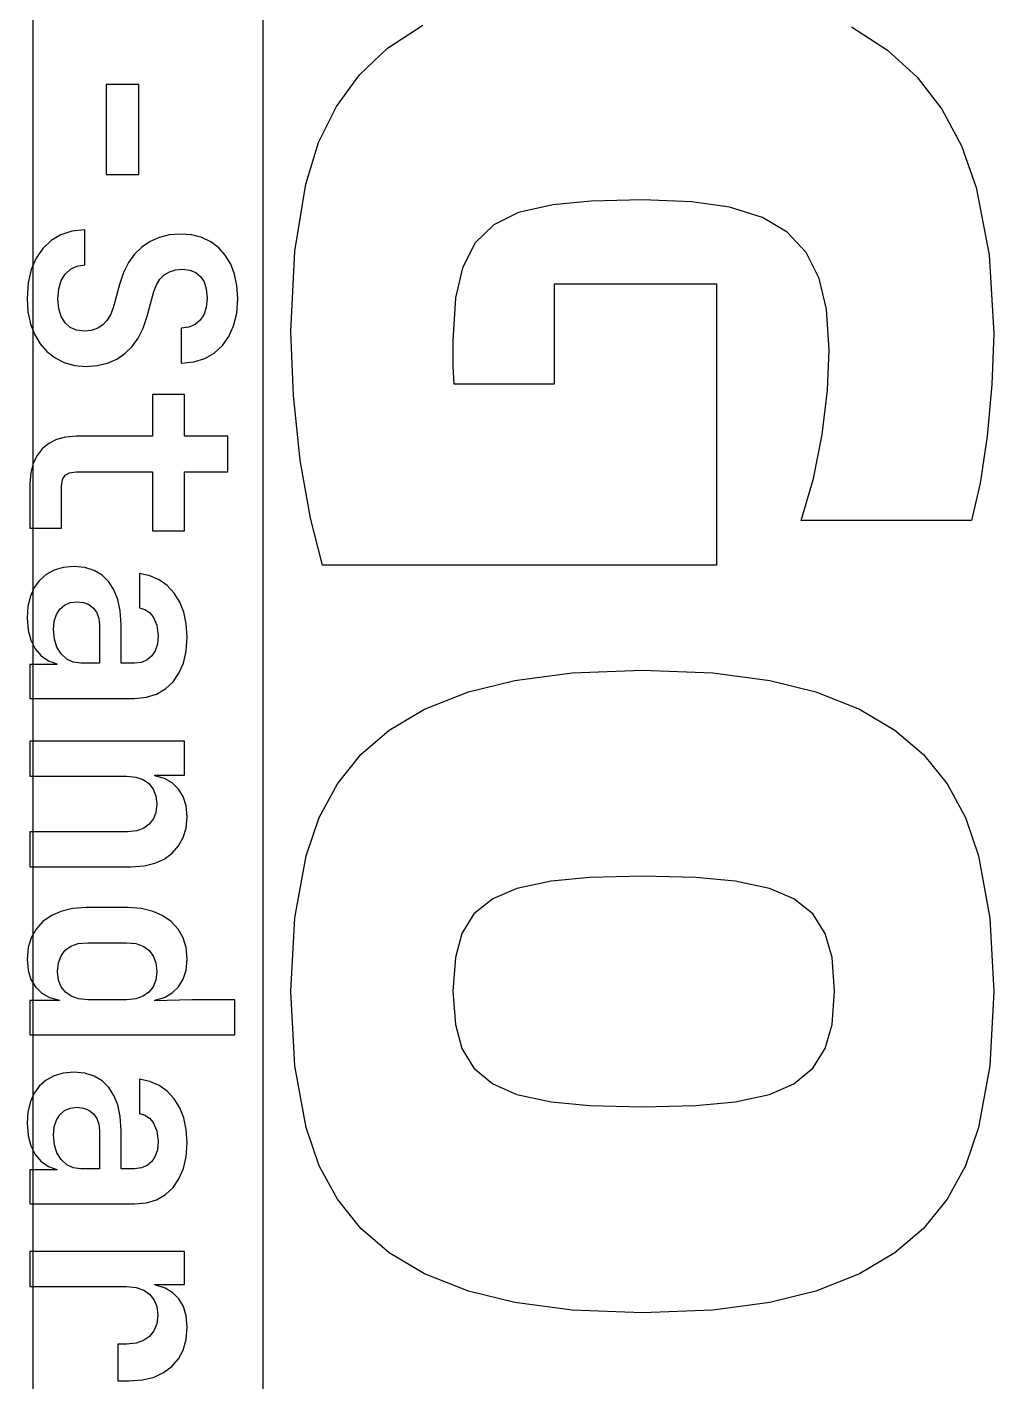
# Model space of a CAD drawing. Extents: x 100 to 191, y -173 to -30.
# Drawn here: x 135.12 to 139.94, y -92.65 to -85.9 of the extents above; entities that cross this region are included whole.
import ezdxf

# ---------------------------------------------------------------- set-up
doc = ezdxf.new("R2010")
doc.units = 0
doc.layers.add('BLACK', color=7, linetype='CONTINUOUS')

msp = doc.modelspace()

# ---------------------------------------------------------------- linework, layer by layer
at = {"layer": 'BLACK', "linetype": 'Continuous'}
for p, q in [((135.1495, -55.16557), (135.1495, -96.86557)), ((136.294784, -75.024927), (136.294784, -93.565847)), ((136.916042, -86.009494), (137.092272, -85.895609)), ((139.226787, -85.902802), (139.405838, -86.018947)), ((136.775446, -86.14278), (136.916042, -86.009494)), ((139.405838, -86.018947), (139.553494, -86.154748)), ((136.661321, -86.299862), (136.775446, -86.14278)), ((135.677329, -86.191292), (135.51503, -86.191292)), ((135.51503, -86.191292), (135.51503, -86.638989)), ((135.677329, -86.638989), (135.677329, -86.191292)), ((139.553494, -86.154748), (139.676272, -86.313806)), ((136.572189, -86.480193), (136.661321, -86.299862)), ((139.676272, -86.313806), (139.774365, -86.495875)), ((136.508305, -86.687319), (136.572189, -86.480193)), ((139.774365, -86.495875), (139.847777, -86.704203)), ((135.51503, -86.638989), (135.677329, -86.638989)), ((136.454259, -87.020734), (136.508305, -86.687319)), ((139.847777, -86.704203), (139.913104, -87.039187)), ((137.568422, -86.828235), (137.445862, -86.88885)), ((137.738434, -86.789046), (137.568422, -86.828235)), ((137.93089, -86.771362), (137.738434, -86.789046)), ((138.186162, -86.764683), (137.93089, -86.771362)), ((138.432143, -86.774735), (138.186162, -86.764683)), ((138.61893, -86.801442), (138.432143, -86.774735)), ((138.783799, -86.852985), (138.61893, -86.801442)), ((137.445862, -86.88885), (137.352192, -86.979099)), ((138.906587, -86.92625), (138.783799, -86.852985)), ((135.288269, -86.939108), (135.240085, -86.967871)), ((135.343884, -86.921134), (135.288269, -86.939108)), ((135.408723, -86.914373), (135.343884, -86.921134)), ((135.408723, -87.089251), (135.408723, -86.914373)), ((135.778272, -86.952036), (135.7328, -86.972225)), ((135.828481, -86.939652), (135.778272, -86.952036)), ((135.884386, -86.935378), (135.828481, -86.939652)), ((135.941089, -86.939957), (135.884386, -86.935378)), ((135.99105, -86.953135), (135.941089, -86.939957)), ((136.03545, -86.974518), (135.99105, -86.953135)), ((139.001304, -87.027116), (138.906587, -86.92625)), ((135.198125, -87.008101), (135.165423, -87.055978)), ((135.240085, -86.967871), (135.198125, -87.008101)), ((135.691312, -87.000407), (135.655495, -87.035224)), ((135.7328, -86.972225), (135.691312, -87.000407)), ((136.074833, -87.004064), (136.03545, -86.974518)), ((136.107817, -87.040854), (136.074833, -87.004064)), ((136.434788, -87.420994), (136.454259, -87.020734)), ((137.352192, -86.979099), (137.28857, -87.103418)), ((139.066444, -87.156632), (139.001304, -87.027116)), ((135.165423, -87.055978), (135.141257, -87.112311)), ((135.336671, -87.109589), (135.368961, -87.094532)), ((135.368961, -87.094532), (135.408723, -87.089251)), ((135.625141, -87.077054), (135.600153, -87.126829)), ((135.655495, -87.035224), (135.625141, -87.077054)), ((136.134796, -87.08577), (136.107817, -87.040854)), ((136.153735, -87.134972), (136.134796, -87.08577)), ((139.913104, -87.039187), (139.936254, -87.42997)), ((135.141257, -87.112311), (135.125951, -87.178694)), ((135.291013, -87.166848), (135.310049, -87.13468)), ((135.310049, -87.13468), (135.336671, -87.109589)), ((135.600153, -87.126829), (135.580792, -87.185788)), ((135.764671, -87.187562), (135.782176, -87.160196)), ((135.782176, -87.160196), (135.803908, -87.138893)), ((135.803908, -87.138893), (135.829954, -87.123201)), ((135.829954, -87.123201), (135.859722, -87.113599)), ((135.859722, -87.113599), (135.894156, -87.110255)), ((135.894156, -87.110255), (135.930757, -87.114646)), ((135.930757, -87.114646), (135.960293, -87.127042)), ((135.960293, -87.127042), (135.984404, -87.147319)), ((135.984404, -87.147319), (136.001835, -87.173926)), ((136.165614, -87.191222), (136.153735, -87.134972)), ((137.28857, -87.103418), (137.254815, -87.253647)), ((139.102111, -87.308655), (139.066444, -87.156632)), ((135.125951, -87.178694), (135.120517, -87.257106)), ((135.27439, -87.258511), (135.278815, -87.207393)), ((135.278815, -87.207393), (135.291013, -87.166848)), ((135.580792, -87.185788), (135.548613, -87.303329)), ((135.717874, -87.343874), (135.751457, -87.22218)), ((135.751457, -87.22218), (135.764671, -87.187562)), ((136.001835, -87.173926), (136.01311, -87.208803)), ((136.01311, -87.208803), (136.017254, -87.254359)), ((136.169784, -87.255763), (136.165614, -87.191222)), ((137.747838, -87.681082), (137.747838, -87.183987)), ((137.747838, -87.183987), (138.554816, -87.183987)), ((138.554816, -87.183987), (138.554816, -88.583804)), ((135.120517, -87.257106), (135.124811, -87.323479)), ((135.278752, -87.307783), (135.27439, -87.258511)), ((136.017254, -87.254359), (136.012978, -87.300737)), ((136.164461, -87.329799), (136.169784, -87.255763)), ((137.254815, -87.253647), (137.241766, -87.466515)), ((135.124811, -87.323479), (135.137113, -87.382083)), ((135.290729, -87.34643), (135.278752, -87.307783)), ((135.309377, -87.376724), (135.290729, -87.34643)), ((135.517695, -87.366037), (135.495429, -87.388631)), ((135.535425, -87.337933), (135.517695, -87.366037)), ((135.548613, -87.303329), (135.535425, -87.337933)), ((135.698472, -87.403607), (135.717874, -87.343874)), ((135.982999, -87.364818), (135.957809, -87.386275)), ((136.00126, -87.3368), (135.982999, -87.364818)), ((136.012978, -87.300737), (136.00126, -87.3368)), ((136.149461, -87.392424), (136.164461, -87.329799)), ((139.115598, -87.514387), (139.102111, -87.308655)), ((135.137113, -87.382083), (135.156848, -87.43406)), ((135.156848, -87.43406), (135.184909, -87.481735)), ((135.335311, -87.400213), (135.309377, -87.376724)), ((135.366902, -87.414408), (135.335311, -87.400213)), ((135.405914, -87.419406), (135.366902, -87.414408)), ((135.439333, -87.415885), (135.405914, -87.419406)), ((135.468883, -87.405646), (135.439333, -87.415885)), ((135.495429, -87.388631), (135.468883, -87.405646)), ((135.673557, -87.453694), (135.698472, -87.403607)), ((135.926919, -87.399379), (135.888599, -87.404019)), ((135.888599, -87.404019), (135.888599, -87.578896)), ((135.957809, -87.386275), (135.926919, -87.399379)), ((136.125734, -87.44556), (136.149461, -87.392424)), ((136.44697, -87.739853), (136.434788, -87.420994)), ((139.936254, -87.42997), (139.926423, -87.684929)), ((135.184909, -87.481735), (135.219067, -87.520821)), ((135.608025, -87.529926), (135.64343, -87.495463)), ((135.64343, -87.495463), (135.673557, -87.453694)), ((136.05255, -87.528452), (136.093519, -87.490725)), ((136.093519, -87.490725), (136.125734, -87.44556)), ((137.241766, -87.466515), (137.241766, -87.595811)), ((135.219067, -87.520821), (135.259674, -87.552274)), ((135.259674, -87.552274), (135.305603, -87.575364)), ((135.521352, -87.577655), (135.566971, -87.557659)), ((135.566971, -87.557659), (135.608025, -87.529926)), ((135.951506, -87.572488), (136.005599, -87.555526)), ((136.005599, -87.555526), (136.05255, -87.528452)), ((139.107259, -87.713075), (139.115598, -87.514387)), ((135.305603, -87.575364), (135.356301, -87.589436)), ((135.356301, -87.589436), (135.412875, -87.594284)), ((135.412875, -87.594284), (135.470338, -87.589999)), ((135.470338, -87.589999), (135.521352, -87.577655)), ((135.888599, -87.578896), (135.951506, -87.572488)), ((137.241766, -87.595811), (137.246682, -87.681082)), ((137.246682, -87.681082), (137.747838, -87.681082)), ((139.926423, -87.684929), (139.90206, -87.942453)), ((135.903987, -87.733991), (135.7459, -87.733991)), ((135.7459, -87.733991), (135.7459, -87.942452)), ((135.903987, -87.942452), (135.903987, -87.733991)), ((136.481377, -88.061277), (136.44697, -87.739853)), ((139.080976, -87.933049), (139.107259, -87.713075)), ((135.266853, -87.958862), (135.228601, -87.978163)), ((135.311924, -87.946742), (135.266853, -87.958862)), ((135.365309, -87.942452), (135.311924, -87.946742)), ((135.7459, -87.942452), (135.365309, -87.942452)), ((136.120813, -87.942452), (135.903987, -87.942452)), ((136.120813, -88.118734), (136.120813, -87.942452)), ((139.037357, -88.152643), (139.080976, -87.933049)), ((139.90206, -87.942453), (139.867866, -88.175399)), ((135.169947, -88.03751), (135.150837, -88.076397)), ((135.196049, -88.004673), (135.169947, -88.03751)), ((135.228601, -87.978163), (135.196049, -88.004673)), ((135.150837, -88.076397), (135.138782, -88.122528)), ((136.532668, -88.350644), (136.481377, -88.061277)), ((135.138782, -88.122528), (135.1345, -88.177475)), ((135.1345, -88.177475), (135.1345, -88.399919)), ((135.292586, -88.190114), (135.297516, -88.157783)), ((135.297516, -88.157783), (135.310655, -88.136689)), ((135.310655, -88.136689), (135.332131, -88.123656)), ((135.332131, -88.123656), (135.365309, -88.118734)), ((135.365309, -88.118734), (135.7459, -88.118734)), ((135.7459, -88.118734), (135.7459, -88.413902)), ((135.903987, -88.413902), (135.903987, -88.118734)), ((135.903987, -88.118734), (136.120813, -88.118734)), ((138.976684, -88.361757), (139.037357, -88.152643)), ((139.867866, -88.175399), (139.823841, -88.361757)), ((135.292586, -88.399919), (135.292586, -88.190114)), ((136.591226, -88.583804), (136.532668, -88.350644)), ((139.823841, -88.361757), (138.976684, -88.361757)), ((135.1345, -88.399919), (135.292586, -88.399919)), ((135.7459, -88.413902), (135.903987, -88.413902)), ((135.216039, -88.630418), (135.182737, -88.659915)), ((135.254696, -88.609218), (135.216039, -88.630418)), ((135.299765, -88.596041), (135.254696, -88.609218)), ((135.35273, -88.591405), (135.299765, -88.596041)), ((135.408235, -88.596571), (135.35273, -88.591405)), ((135.4548, -88.6112), (135.408235, -88.596571)), ((135.494193, -88.634728), (135.4548, -88.6112)), ((135.527608, -88.667609), (135.494193, -88.634728)), ((135.732663, -88.637469), (135.680138, -88.626393)), ((135.680138, -88.626393), (135.680138, -88.797058)), ((135.778374, -88.657327), (135.732663, -88.637469)), ((138.554816, -88.583804), (136.591226, -88.583804)), ((135.156451, -88.695738), (135.137102, -88.73804)), ((135.182737, -88.659915), (135.156451, -88.695738)), ((135.553185, -88.706908), (135.527608, -88.667609)), ((135.572389, -88.754436), (135.553185, -88.706908)), ((135.818446, -88.686), (135.778374, -88.657327)), ((135.853612, -88.724273), (135.818446, -88.686)), ((135.137102, -88.73804), (135.124864, -88.788073)), ((135.283488, -88.803347), (135.306715, -88.782968)), ((135.306715, -88.782968), (135.334885, -88.770627)), ((135.334885, -88.770627), (135.369522, -88.766283)), ((135.369522, -88.766283), (135.401729, -88.770058)), ((135.401729, -88.770058), (135.428355, -88.780803)), ((135.428355, -88.780803), (135.450672, -88.798462)), ((135.584728, -88.811815), (135.572389, -88.754436)), ((135.880919, -88.768231), (135.853612, -88.724273)), ((135.90097, -88.818494), (135.880919, -88.768231)), ((135.124864, -88.788073), (135.120517, -88.847433)), ((135.120517, -88.847433), (135.125095, -88.904769)), ((135.255918, -88.862942), (135.266636, -88.829747)), ((135.266636, -88.829747), (135.283488, -88.803347)), ((135.450672, -88.798462), (135.467423, -88.821594)), ((135.467423, -88.821594), (135.477776, -88.849595)), ((135.477776, -88.849595), (135.481446, -88.883825)), ((135.589158, -88.881016), (135.584728, -88.811815)), ((135.680138, -88.797058), (135.707038, -88.805161)), ((135.707038, -88.805161), (135.729607, -88.819853)), ((135.729607, -88.819853), (135.748648, -88.841815)), ((135.748648, -88.841815), (135.767182, -88.883089)), ((135.913549, -88.876159), (135.90097, -88.818494)), ((135.125095, -88.904769), (135.125342, -88.907862)), ((135.125342, -88.907862), (135.138904, -88.958321)), ((135.252041, -88.904769), (135.255918, -88.862942)), ((135.256578, -88.952926), (135.252041, -88.904769)), ((135.481446, -88.883825), (135.481446, -89.072686)), ((135.589158, -89.072686), (135.589158, -88.881016)), ((135.767182, -88.883089), (135.773866, -88.936948)), ((135.917969, -88.942565), (135.913549, -88.876159)), ((135.138904, -88.958321), (135.160389, -89.000634)), ((135.269345, -88.992701), (135.256578, -88.952926)), ((135.769997, -88.977806), (135.759276, -89.010328)), ((135.773866, -88.936948), (135.769997, -88.977806)), ((135.913038, -89.012485), (135.917969, -88.942565)), ((135.160389, -89.000634), (135.190573, -89.036386)), ((135.190573, -89.036386), (135.226343, -89.06098)), ((135.289777, -89.025791), (135.269345, -88.992701)), ((135.317693, -89.052006), (135.289777, -89.025791)), ((135.349849, -89.067399), (135.317693, -89.052006)), ((135.742359, -89.036294), (135.719184, -89.056193)), ((135.759276, -89.010328), (135.742359, -89.036294)), ((135.899132, -89.071747), (135.913038, -89.012485)), ((135.268833, -89.078242), (135.1345, -89.078242)), ((135.1345, -89.078242), (135.1345, -89.247564)), ((135.226343, -89.06098), (135.268833, -89.075494)), ((135.268833, -89.075494), (135.268833, -89.078242)), ((135.387718, -89.072686), (135.349849, -89.067399)), ((135.481446, -89.072686), (135.387718, -89.072686)), ((135.65492, -89.072686), (135.589158, -89.072686)), ((135.690589, -89.068366), (135.65492, -89.072686)), ((135.719184, -89.056193), (135.690589, -89.068366)), ((135.847322, -89.165009), (135.877143, -89.122118)), ((135.877143, -89.122118), (135.899132, -89.071747)), ((137.549756, -89.15799), (137.835028, -89.120612)), ((137.835028, -89.120612), (138.185521, -89.106972)), ((138.185521, -89.106972), (138.536071, -89.120647)), ((138.536071, -89.120647), (138.820315, -89.158055)), ((135.80923, -89.200874), (135.847322, -89.165009)), ((137.319772, -89.21447), (137.549756, -89.15799)), ((138.820315, -89.158055), (139.048492, -89.21447)), ((135.1345, -89.247564), (135.656324, -89.247564)), ((135.656324, -89.247564), (135.715109, -89.24207)), ((135.715109, -89.24207), (135.765531, -89.226366)), ((135.765531, -89.226366), (135.80923, -89.200874)), ((137.100566, -89.301011), (137.319772, -89.21447)), ((139.048492, -89.21447), (139.26606, -89.300792)), ((136.923656, -89.40571), (137.100566, -89.301011)), ((139.26606, -89.300792), (139.443042, -89.405461)), ((136.782712, -89.527558), (136.923656, -89.40571)), ((139.443042, -89.405461), (139.585338, -89.527558)), ((135.903987, -89.459994), (135.1345, -89.459994)), ((135.1345, -89.459994), (135.1345, -89.634872)), ((135.903987, -89.630658), (135.903987, -89.459994)), ((136.666529, -89.673216), (136.782712, -89.527558)), ((139.585338, -89.527558), (139.703174, -89.6734)), ((135.1345, -89.634872), (135.61578, -89.634872)), ((135.61578, -89.634872), (135.662888, -89.639479)), ((135.662888, -89.639479), (135.699377, -89.652123)), ((135.699377, -89.652123), (135.727643, -89.671936)), ((135.757075, -89.633467), (135.757075, -89.630658)), ((135.757075, -89.630658), (135.903987, -89.630658)), ((135.804845, -89.646827), (135.757075, -89.633467)), ((135.843717, -89.668708), (135.804845, -89.646827)), ((135.727643, -89.671936), (135.748932, -89.698996)), ((135.748932, -89.698996), (135.762129, -89.732627)), ((135.875288, -89.69923), (135.843717, -89.668708)), ((135.898351, -89.736812), (135.875288, -89.69923)), ((136.575921, -89.840189), (136.666529, -89.673216)), ((139.703174, -89.6734), (139.79467, -89.840376)), ((135.762129, -89.732627), (135.766844, -89.774762)), ((135.766844, -89.774762), (135.762337, -89.815153)), ((135.912814, -89.782304), (135.898351, -89.736812)), ((135.917969, -89.837715), (135.912814, -89.782304)), ((135.74964, -89.847924), (135.729048, -89.874779)), ((135.762337, -89.815153), (135.74964, -89.847924)), ((135.912933, -89.893191), (135.917969, -89.837715)), ((136.510656, -90.031706), (136.575921, -89.840189)), ((139.79467, -89.840376), (139.860172, -90.031706)), ((135.621337, -89.911904), (135.1345, -89.911904)), ((135.1345, -89.911904), (135.1345, -90.086782)), ((135.666545, -89.907317), (135.621337, -89.911904)), ((135.701688, -89.894689), (135.666545, -89.907317)), ((135.729048, -89.874779), (135.701688, -89.894689)), ((135.898525, -89.940968), (135.912933, -89.893191)), ((135.842376, -90.018882), (135.87516, -89.982522)), ((135.87516, -89.982522), (135.898525, -89.940968)), ((135.756857, -90.068799), (135.802922, -90.04769)), ((135.802922, -90.04769), (135.842376, -90.018882)), ((136.454752, -90.341226), (136.510656, -90.031706)), ((139.860172, -90.031706), (139.916234, -90.341235)), ((135.1345, -90.086782), (135.639533, -90.086782)), ((135.639533, -90.086782), (135.702929, -90.082084)), ((135.702929, -90.082084), (135.756857, -90.068799)), ((138.185093, -90.132792), (137.922912, -90.139527)), ((138.451701, -90.139531), (138.185093, -90.132792)), ((137.560529, -90.193574), (137.439664, -90.245205)), ((137.730527, -90.157155), (137.560529, -90.193574)), ((137.922912, -90.139527), (137.730527, -90.157155)), ((138.646926, -90.157155), (138.451701, -90.139531)), ((138.819154, -90.193669), (138.646926, -90.157155)), ((138.94014, -90.245205), (138.819154, -90.193669)), ((137.439664, -90.245205), (137.345606, -90.32124)), ((139.03472, -90.321155), (138.94014, -90.245205)), ((135.240736, -90.32983), (135.199529, -90.359357)), ((135.289268, -90.308079), (135.240736, -90.32983)), ((135.346526, -90.294325), (135.289268, -90.308079)), ((135.41428, -90.289442), (135.346526, -90.294325)), ((135.622741, -90.289442), (135.41428, -90.289442)), ((135.69051, -90.294316), (135.622741, -90.289442)), ((135.747914, -90.308058), (135.69051, -90.294316)), ((135.796693, -90.329809), (135.747914, -90.308058)), ((135.838224, -90.359357), (135.796693, -90.329809)), ((137.345606, -90.32124), (137.285791, -90.418953)), ((139.096363, -90.418953), (139.03472, -90.321155)), ((135.165177, -90.396933), (135.140768, -90.439709)), ((135.199529, -90.359357), (135.165177, -90.396933)), ((135.872928, -90.396979), (135.838224, -90.359357)), ((135.897558, -90.439771), (135.872928, -90.396979)), ((136.434916, -90.7049), (136.454752, -90.341226)), ((139.916234, -90.341235), (139.936254, -90.707251)), ((135.140768, -90.439709), (135.125756, -90.48872)), ((135.339078, -90.481857), (135.375611, -90.468999)), ((135.375611, -90.468999), (135.422706, -90.46432)), ((135.422706, -90.46432), (135.61578, -90.46432)), ((135.61578, -90.46432), (135.662833, -90.469)), ((135.662833, -90.469), (135.699324, -90.481856)), ((135.912691, -90.488766), (135.897558, -90.439771)), ((137.285791, -90.418953), (137.25395, -90.538061)), ((139.130089, -90.538231), (139.096363, -90.418953)), ((135.125756, -90.48872), (135.120517, -90.54547)), ((135.27631, -90.563875), (135.289511, -90.529552)), ((135.289511, -90.529552), (135.310721, -90.502056)), ((135.310721, -90.502056), (135.339078, -90.481857)), ((135.699324, -90.481856), (135.727643, -90.502056)), ((135.727643, -90.502056), (135.748889, -90.529557)), ((135.748889, -90.529557), (135.762109, -90.56388)), ((135.917969, -90.54547), (135.912691, -90.488766)), ((137.25395, -90.538061), (137.241766, -90.7049)), ((139.142953, -90.7049), (139.130089, -90.538231)), ((135.120517, -90.54547), (135.125579, -90.600941)), ((135.125579, -90.600941), (135.127469, -90.607019)), ((135.271581, -90.607019), (135.27631, -90.563875)), ((135.762109, -90.56388), (135.766844, -90.607019)), ((135.898351, -90.646373), (135.912814, -90.600882)), ((135.912814, -90.600882), (135.917969, -90.54547)), ((135.127469, -90.607019), (135.139798, -90.646679)), ((135.139798, -90.646679), (135.162465, -90.684627)), ((135.276401, -90.650088), (135.271581, -90.607019)), ((135.289842, -90.684142), (135.276401, -90.650088)), ((135.762024, -90.650088), (135.748583, -90.684142)), ((135.766844, -90.607019), (135.762024, -90.650088)), ((135.875288, -90.683956), (135.898351, -90.646373)), ((135.162465, -90.684627), (135.193759, -90.715382)), ((135.193759, -90.715382), (135.232804, -90.737049)), ((135.232804, -90.737049), (135.281412, -90.749718)), ((135.311453, -90.71125), (135.289842, -90.684142)), ((135.340143, -90.731147), (135.311453, -90.71125)), ((135.376503, -90.743753), (135.340143, -90.731147)), ((135.698284, -90.73115), (135.661942, -90.743754)), ((135.726972, -90.71125), (135.698284, -90.73115)), ((135.748583, -90.684142), (135.726972, -90.71125)), ((135.757075, -90.749718), (135.80484, -90.736388)), ((135.80484, -90.736388), (135.843712, -90.714508)), ((135.843712, -90.714508), (135.875288, -90.683956)), ((136.434788, -90.707251), (136.434916, -90.7049)), ((136.454869, -91.077311), (136.434788, -90.707251)), ((137.241766, -90.7049), (137.253956, -90.871713)), ((139.130083, -90.871543), (139.142953, -90.7049)), ((139.936254, -90.707251), (139.916117, -91.077302)), ((135.281412, -90.752527), (135.1345, -90.752527)), ((135.1345, -90.752527), (135.1345, -90.923192)), ((135.281412, -90.749718), (135.281412, -90.752527)), ((135.422706, -90.748314), (135.376503, -90.743753)), ((135.61578, -90.748314), (135.422706, -90.748314)), ((135.661942, -90.743754), (135.61578, -90.748314)), ((135.940318, -90.748314), (135.757075, -90.753931)), ((135.757075, -90.753931), (135.757075, -90.749718)), ((136.155801, -90.748314), (135.940318, -90.748314)), ((136.155801, -90.923192), (136.155801, -90.748314)), ((137.253956, -90.871713), (137.285791, -90.990634)), ((139.096363, -90.990634), (139.130083, -90.871543)), ((135.1345, -90.923192), (136.155801, -90.923192)), ((137.285791, -90.990634), (137.345517, -91.088823)), ((139.034811, -91.088909), (139.096363, -90.990634)), ((136.510656, -91.384934), (136.454869, -91.077311)), ((139.916117, -91.077302), (139.860172, -91.384934)), ((135.254696, -91.126874), (135.216039, -91.148073)), ((135.299765, -91.113697), (135.254696, -91.126874)), ((135.35273, -91.10906), (135.299765, -91.113697)), ((135.408235, -91.114227), (135.35273, -91.10906)), ((135.4548, -91.128855), (135.408235, -91.114227)), ((135.494193, -91.152384), (135.4548, -91.128855)), ((135.732663, -91.155124), (135.680138, -91.144048)), ((135.680138, -91.144048), (135.680138, -91.314713)), ((137.345517, -91.088823), (137.439664, -91.166733)), ((138.94014, -91.166733), (139.034811, -91.088909)), ((135.156451, -91.213393), (135.137102, -91.255695)), ((135.182737, -91.177571), (135.156451, -91.213393)), ((135.216039, -91.148073), (135.182737, -91.177571)), ((135.527608, -91.185264), (135.494193, -91.152384)), ((135.553185, -91.224563), (135.527608, -91.185264)), ((135.778374, -91.174982), (135.732663, -91.155124)), ((135.818446, -91.203655), (135.778374, -91.174982)), ((135.853612, -91.241929), (135.818446, -91.203655)), ((137.439664, -91.166733), (137.560746, -91.220246)), ((138.818936, -91.220149), (138.94014, -91.166733)), ((135.137102, -91.255695), (135.124864, -91.305728)), ((135.572389, -91.272091), (135.553185, -91.224563)), ((135.584728, -91.329471), (135.572389, -91.272091)), ((135.880919, -91.285886), (135.853612, -91.241929)), ((137.560746, -91.220246), (137.730527, -91.257134)), ((137.730527, -91.257134), (137.922909, -91.274916)), ((137.922909, -91.274916), (138.185093, -91.28171)), ((138.185093, -91.28171), (138.451704, -91.274912)), ((138.451704, -91.274912), (138.646926, -91.257134)), ((138.646926, -91.257134), (138.818936, -91.220149)), ((135.124864, -91.305728), (135.120517, -91.365088)), ((135.255918, -91.380597), (135.266636, -91.347403)), ((135.266636, -91.347403), (135.283488, -91.321002)), ((135.283488, -91.321002), (135.306715, -91.300624)), ((135.306715, -91.300624), (135.334885, -91.288282)), ((135.334885, -91.288282), (135.369522, -91.283938)), ((135.369522, -91.283938), (135.401729, -91.287713)), ((135.401729, -91.287713), (135.428355, -91.298458)), ((135.428355, -91.298458), (135.450672, -91.316117)), ((135.450672, -91.316117), (135.467423, -91.339249)), ((135.467423, -91.339249), (135.477776, -91.36725)), ((135.589158, -91.398671), (135.584728, -91.329471)), ((135.680138, -91.314713), (135.707038, -91.322816)), ((135.707038, -91.322816), (135.729607, -91.337509)), ((135.729607, -91.337509), (135.748648, -91.35947)), ((135.90097, -91.336149), (135.880919, -91.285886)), ((135.913549, -91.393815), (135.90097, -91.336149)), ((135.120517, -91.365088), (135.125095, -91.422424)), ((135.252041, -91.422424), (135.255918, -91.380597)), ((135.477776, -91.36725), (135.481446, -91.40148)), ((135.481446, -91.40148), (135.481446, -91.590341)), ((135.589158, -91.590341), (135.589158, -91.398671)), ((135.748648, -91.35947), (135.767182, -91.400745)), ((135.767182, -91.400745), (135.773866, -91.454603)), ((135.917969, -91.460221), (135.913549, -91.393815)), ((136.575823, -91.574906), (136.510656, -91.384934)), ((139.860172, -91.384934), (139.794769, -91.574721)), ((135.125095, -91.422424), (135.125342, -91.425517)), ((135.125342, -91.425517), (135.138904, -91.475976)), ((135.138904, -91.475976), (135.160389, -91.518289)), ((135.256578, -91.470581), (135.252041, -91.422424)), ((135.269345, -91.510356), (135.256578, -91.470581)), ((135.773866, -91.454603), (135.769997, -91.495461)), ((135.913038, -91.530141), (135.917969, -91.460221)), ((135.160389, -91.518289), (135.190573, -91.554041)), ((135.289777, -91.543446), (135.269345, -91.510356)), ((135.317693, -91.569661), (135.289777, -91.543446)), ((135.759276, -91.527983), (135.742359, -91.553949)), ((135.769997, -91.495461), (135.759276, -91.527983)), ((135.899132, -91.589402), (135.913038, -91.530141)), ((135.268833, -91.595897), (135.1345, -91.595897)), ((135.1345, -91.595897), (135.1345, -91.765219)), ((135.190573, -91.554041), (135.226343, -91.578635)), ((135.226343, -91.578635), (135.268833, -91.59315)), ((135.268833, -91.59315), (135.268833, -91.595897)), ((135.349849, -91.585054), (135.317693, -91.569661)), ((135.387718, -91.590341), (135.349849, -91.585054)), ((135.481446, -91.590341), (135.387718, -91.590341)), ((135.65492, -91.590341), (135.589158, -91.590341)), ((135.690589, -91.586021), (135.65492, -91.590341)), ((135.719184, -91.573848), (135.690589, -91.586021)), ((135.742359, -91.553949), (135.719184, -91.573848)), ((135.877143, -91.639773), (135.899132, -91.589402)), ((136.666403, -91.741139), (136.575823, -91.574906)), ((139.794769, -91.574721), (139.703302, -91.740955)), ((135.80923, -91.71853), (135.847322, -91.682665)), ((135.847322, -91.682665), (135.877143, -91.639773)), ((135.715109, -91.759725), (135.765531, -91.744022)), ((135.765531, -91.744022), (135.80923, -91.71853)), ((136.782712, -91.886731), (136.666403, -91.741139)), ((139.703302, -91.740955), (139.585338, -91.886731)), ((135.1345, -91.765219), (135.656324, -91.765219)), ((135.656324, -91.765219), (135.715109, -91.759725)), ((136.923678, -92.008688), (136.782712, -91.886731)), ((139.585338, -91.886731), (139.44302, -92.008937)), ((135.903987, -92.001463), (135.1345, -92.001463)), ((135.1345, -92.001463), (135.1345, -92.176341)), ((135.903987, -92.16651), (135.903987, -92.001463)), ((137.100589, -92.113386), (136.923678, -92.008688)), ((139.44302, -92.008937), (139.266038, -92.113605)), ((137.319772, -92.199819), (137.100589, -92.113386)), ((139.266038, -92.113605), (139.048492, -92.199819)), ((135.1345, -92.176341), (135.61578, -92.176341)), ((135.61578, -92.176341), (135.66381, -92.181017)), ((135.66381, -92.181017), (135.701247, -92.193881)), ((135.701247, -92.193881), (135.730452, -92.214076)), ((135.730452, -92.214076), (135.752522, -92.241686)), ((135.757075, -92.167914), (135.757075, -92.16651)), ((135.757075, -92.16651), (135.903987, -92.16651)), ((135.807686, -92.184541), (135.757075, -92.167914)), ((135.846986, -92.207969), (135.807686, -92.184541)), ((135.877032, -92.237998), (135.846986, -92.207969)), ((137.549765, -92.256413), (137.319772, -92.199819)), ((139.048492, -92.199819), (138.820305, -92.256348)), ((135.752522, -92.241686), (135.76618, -92.276011)), ((135.76618, -92.276011), (135.771057, -92.319039)), ((135.898979, -92.27537), (135.877032, -92.237998)), ((135.91294, -92.321676), (135.898979, -92.27537)), ((137.835037, -92.293864), (137.549765, -92.256413)), ((138.820305, -92.256348), (138.536062, -92.293829)), ((135.771057, -92.319039), (135.766196, -92.362086)), ((135.917969, -92.379184), (135.91294, -92.321676)), ((138.185521, -92.30753), (137.835037, -92.293864)), ((138.536062, -92.293829), (138.185521, -92.30753)), ((135.730452, -92.424675), (135.701189, -92.445292)), ((135.752546, -92.396657), (135.730452, -92.424675)), ((135.766196, -92.362086), (135.752546, -92.396657)), ((135.912723, -92.440558), (135.917969, -92.379184)), ((135.61578, -92.463143), (135.572366, -92.463143)), ((135.572366, -92.463143), (135.572366, -92.646386)), ((135.663751, -92.458388), (135.61578, -92.463143)), ((135.701189, -92.445292), (135.663751, -92.458388)), ((135.874007, -92.536972), (135.897849, -92.492575)), ((135.897849, -92.492575), (135.912723, -92.440558)), ((135.840972, -92.575006), (135.874007, -92.536972)), ((135.696075, -92.641384), (135.752892, -92.627326)), ((135.752892, -92.627326), (135.800699, -92.605133)), ((135.800699, -92.605133), (135.840972, -92.575006)), ((135.572366, -92.646386), (135.628359, -92.646386)), ((135.628359, -92.646386), (135.696075, -92.641384))]:
    msp.add_line(p, q, dxfattribs=at)

doc.saveas('drawing.dxf')
